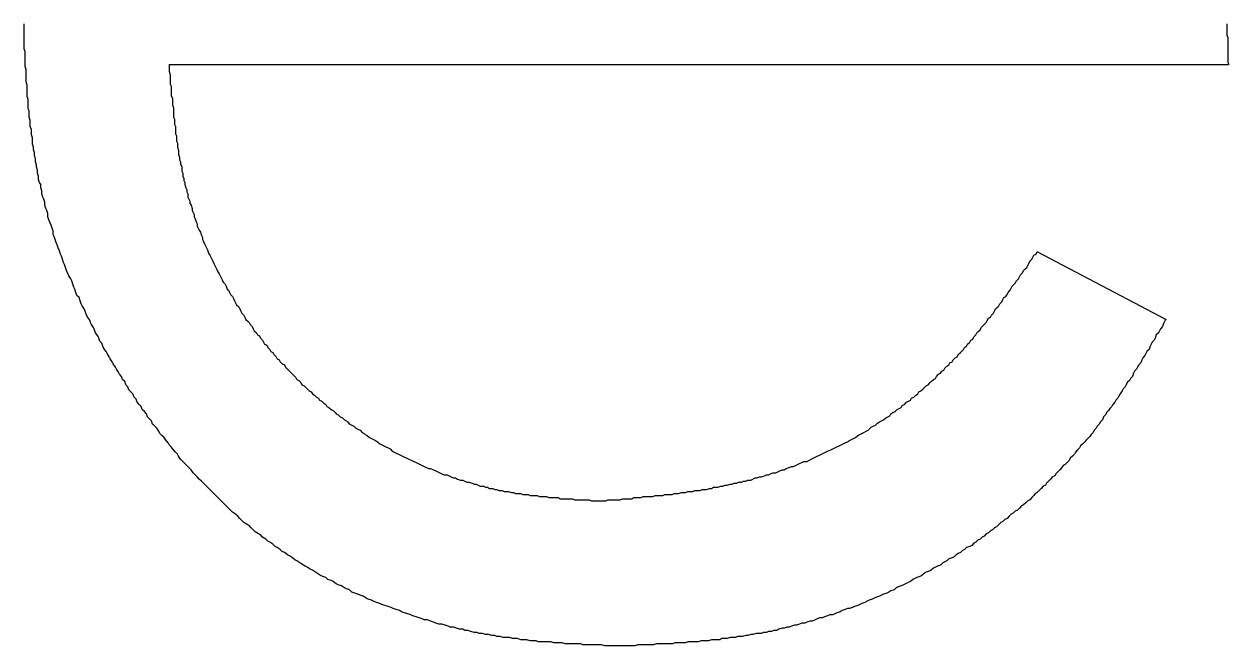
# Model space of a CAD drawing. Extents: x 50 to 797, y -88 to 551.
# Drawn here: x 160.023 to 161.185, y 537.193 to 537.793 of the extents above; entities that cross this region are included whole.
import ezdxf

# ---------------------------------------------------------------- set-up
doc = ezdxf.new("R2010")
doc.units = 0
doc.layers.get('0').update_dxf_attribs({"linetype": 'CONTINUOUS'})

msp = doc.modelspace()

# ---------------------------------------------------------------- linework, layer by layer
at = {"color": 7, "linetype": 'CONTINUOUS'}
for p, q in [((161.1845, 537.7536), (160.1629, 537.7536)), ((160.9999, 537.5733), (161.1244, 537.5079))]:
    msp.add_line(p, q, dxfattribs=at)
at = {"color": 7}
for points in [[(160.023, 537.781, 0), (160.023, 537.782, 0), (160.023, 537.784, 0), (160.023, 537.786, 0), (160.023, 537.788, 0), (160.023, 537.79, 0), (160.023, 537.792, 0), (160.023, 537.793, 0)], [(161.183, 537.793, 0), (161.183, 537.792, 0), (161.183, 537.79, 0), (161.183, 537.788, 0), (161.183, 537.786, 0), (161.183, 537.784, 0), (161.183, 537.782, 0), (161.184, 537.78, 0), (161.184, 537.778, 0), (161.184, 537.776, 0), (161.184, 537.774, 0), (161.184, 537.773, 0), (161.184, 537.771, 0), (161.184, 537.769, 0), (161.184, 537.767, 0), (161.184, 537.765, 0), (161.184, 537.763, 0), (161.184, 537.761, 0), (161.184, 537.759, 0), (161.184, 537.757, 0), (161.184, 537.756, 0), (161.185, 537.754, 0)], [(160.597, 537.193, 0), (160.594, 537.193, 0), (160.591, 537.193, 0), (160.588, 537.193, 0), (160.586, 537.193, 0), (160.583, 537.193, 0), (160.58, 537.194, 0), (160.577, 537.194, 0), (160.574, 537.194, 0), (160.571, 537.194, 0), (160.568, 537.194, 0), (160.565, 537.194, 0), (160.562, 537.194, 0), (160.56, 537.195, 0), (160.557, 537.195, 0), (160.554, 537.195, 0), (160.551, 537.195, 0), (160.548, 537.195, 0), (160.545, 537.195, 0), (160.542, 537.196, 0), (160.539, 537.196, 0), (160.537, 537.196, 0), (160.534, 537.196, 0), (160.531, 537.197, 0), (160.528, 537.197, 0), (160.525, 537.197, 0), (160.522, 537.197, 0), (160.519, 537.197, 0), (160.517, 537.198, 0), (160.514, 537.198, 0), (160.511, 537.198, 0), (160.508, 537.199, 0), (160.505, 537.199, 0), (160.502, 537.199, 0), (160.499, 537.2, 0), (160.497, 537.2, 0), (160.494, 537.2, 0), (160.491, 537.201, 0), (160.488, 537.201, 0), (160.485, 537.201, 0), (160.482, 537.202, 0), (160.479, 537.202, 0), (160.477, 537.203, 0), (160.474, 537.203, 0), (160.471, 537.204, 0), (160.468, 537.204, 0), (160.465, 537.205, 0), (160.462, 537.205, 0), (160.46, 537.206, 0), (160.457, 537.206, 0), (160.454, 537.207, 0), (160.451, 537.208, 0), (160.448, 537.208, 0), (160.446, 537.209, 0), (160.443, 537.209, 0), (160.44, 537.21, 0), (160.437, 537.211, 0), (160.434, 537.211, 0), (160.432, 537.212, 0), (160.429, 537.213, 0), (160.426, 537.214, 0), (160.423, 537.214, 0), (160.42, 537.215, 0), (160.418, 537.216, 0), (160.415, 537.217, 0), (160.412, 537.218, 0), (160.409, 537.218, 0), (160.407, 537.219, 0), (160.404, 537.22, 0), (160.401, 537.221, 0), (160.398, 537.222, 0), (160.396, 537.223, 0), (160.393, 537.224, 0), (160.39, 537.225, 0), (160.387, 537.226, 0), (160.385, 537.227, 0), (160.382, 537.228, 0), (160.379, 537.229, 0), (160.377, 537.23, 0), (160.374, 537.231, 0), (160.371, 537.232, 0), (160.368, 537.233, 0), (160.366, 537.234, 0), (160.363, 537.235, 0), (160.36, 537.236, 0), (160.358, 537.237, 0), (160.355, 537.238, 0), (160.353, 537.239, 0), (160.35, 537.241, 0), (160.347, 537.242, 0), (160.345, 537.243, 0), (160.342, 537.244, 0), (160.339, 537.245, 0), (160.337, 537.247, 0), (160.334, 537.248, 0), (160.332, 537.249, 0), (160.329, 537.251, 0), (160.326, 537.252, 0), (160.324, 537.253, 0), (160.321, 537.255, 0), (160.319, 537.256, 0), (160.316, 537.257, 0), (160.314, 537.259, 0), (160.311, 537.26, 0), (160.309, 537.261, 0), (160.306, 537.263, 0), (160.304, 537.264, 0), (160.301, 537.266, 0), (160.299, 537.267, 0), (160.296, 537.269, 0), (160.294, 537.27, 0), (160.291, 537.272, 0), (160.289, 537.273, 0), (160.286, 537.275, 0), (160.284, 537.276, 0), (160.282, 537.278, 0), (160.279, 537.28, 0), (160.277, 537.281, 0), (160.274, 537.283, 0), (160.272, 537.284, 0), (160.27, 537.286, 0), (160.267, 537.288, 0), (160.265, 537.289, 0), (160.263, 537.291, 0), (160.26, 537.293, 0), (160.258, 537.294, 0), (160.256, 537.296, 0), (160.253, 537.298, 0), (160.251, 537.3, 0), (160.249, 537.301, 0), (160.246, 537.303, 0), (160.244, 537.305, 0), (160.242, 537.307, 0), (160.24, 537.309, 0), (160.238, 537.31, 0), (160.235, 537.312, 0), (160.233, 537.314, 0), (160.231, 537.316, 0), (160.229, 537.318, 0), (160.227, 537.32, 0), (160.224, 537.322, 0), (160.222, 537.324, 0), (160.22, 537.326, 0), (160.218, 537.328, 0), (160.216, 537.33, 0), (160.214, 537.332, 0), (160.212, 537.334, 0), (160.21, 537.336, 0), (160.208, 537.338, 0), (160.206, 537.34, 0), (160.204, 537.342, 0), (160.202, 537.344, 0), (160.2, 537.346, 0), (160.198, 537.348, 0), (160.196, 537.35, 0), (160.194, 537.352, 0), (160.192, 537.354, 0), (160.19, 537.356, 0), (160.188, 537.358, 0), (160.186, 537.36, 0), (160.184, 537.363, 0), (160.182, 537.365, 0), (160.18, 537.367, 0), (160.178, 537.369, 0), (160.176, 537.371, 0), (160.174, 537.373, 0), (160.172, 537.376, 0), (160.171, 537.378, 0), (160.169, 537.38, 0), (160.167, 537.382, 0), (160.165, 537.385, 0), (160.163, 537.387, 0), (160.162, 537.389, 0), (160.16, 537.391, 0), (160.158, 537.394, 0), (160.156, 537.396, 0), (160.154, 537.398, 0), (160.153, 537.4, 0), (160.151, 537.403, 0), (160.149, 537.405, 0), (160.147, 537.407, 0), (160.146, 537.41, 0), (160.144, 537.412, 0), (160.142, 537.414, 0), (160.141, 537.417, 0), (160.139, 537.419, 0), (160.137, 537.421, 0), (160.136, 537.424, 0), (160.134, 537.426, 0), (160.132, 537.428, 0), (160.131, 537.431, 0), (160.129, 537.433, 0), (160.128, 537.436, 0), (160.126, 537.438, 0), (160.124, 537.44, 0), (160.123, 537.443, 0), (160.121, 537.445, 0), (160.12, 537.448, 0), (160.118, 537.45, 0), (160.117, 537.453, 0), (160.115, 537.455, 0), (160.114, 537.457, 0), (160.112, 537.46, 0), (160.111, 537.462, 0), (160.109, 537.465, 0), (160.108, 537.467, 0), (160.106, 537.47, 0), (160.105, 537.472, 0), (160.103, 537.475, 0), (160.102, 537.477, 0), (160.1, 537.48, 0), (160.099, 537.482, 0), (160.098, 537.485, 0), (160.096, 537.487, 0), (160.095, 537.49, 0), (160.094, 537.492, 0), (160.092, 537.495, 0), (160.091, 537.498, 0), (160.09, 537.5, 0), (160.088, 537.503, 0), (160.087, 537.505, 0), (160.086, 537.508, 0), (160.084, 537.51, 0), (160.083, 537.513, 0), (160.082, 537.516, 0), (160.081, 537.518, 0), (160.079, 537.521, 0), (160.078, 537.523, 0), (160.077, 537.526, 0), (160.076, 537.529, 0), (160.074, 537.531, 0), (160.073, 537.534, 0), (160.072, 537.537, 0), (160.071, 537.539, 0), (160.07, 537.542, 0), (160.069, 537.545, 0), (160.068, 537.547, 0), (160.066, 537.55, 0), (160.065, 537.553, 0), (160.064, 537.555, 0), (160.063, 537.558, 0), (160.062, 537.561, 0), (160.061, 537.563, 0), (160.06, 537.566, 0), (160.059, 537.569, 0), (160.058, 537.571, 0), (160.057, 537.574, 0), (160.056, 537.577, 0), (160.055, 537.58, 0), (160.054, 537.582, 0), (160.053, 537.585, 0), (160.052, 537.588, 0), (160.051, 537.59, 0), (160.051, 537.593, 0), (160.05, 537.596, 0), (160.049, 537.599, 0), (160.048, 537.601, 0), (160.047, 537.604, 0), (160.046, 537.607, 0), (160.046, 537.61, 0), (160.045, 537.613, 0), (160.044, 537.615, 0), (160.043, 537.618, 0), (160.043, 537.621, 0), (160.042, 537.624, 0), (160.041, 537.626, 0), (160.04, 537.629, 0), (160.04, 537.632, 0), (160.039, 537.635, 0), (160.039, 537.638, 0), (160.038, 537.64, 0), (160.037, 537.643, 0), (160.037, 537.646, 0), (160.036, 537.649, 0), (160.036, 537.652, 0), (160.035, 537.655, 0), (160.035, 537.657, 0), (160.034, 537.66, 0), (160.034, 537.663, 0), (160.033, 537.666, 0), (160.033, 537.669, 0), (160.032, 537.672, 0), (160.032, 537.674, 0), (160.031, 537.677, 0), (160.031, 537.68, 0), (160.031, 537.683, 0), (160.03, 537.686, 0), (160.03, 537.689, 0), (160.03, 537.691, 0), (160.029, 537.694, 0), (160.029, 537.697, 0), (160.029, 537.7, 0), (160.028, 537.703, 0), (160.028, 537.706, 0), (160.028, 537.709, 0), (160.027, 537.711, 0), (160.027, 537.714, 0), (160.027, 537.717, 0), (160.027, 537.72, 0), (160.026, 537.723, 0), (160.026, 537.726, 0), (160.026, 537.729, 0), (160.026, 537.732, 0), (160.026, 537.734, 0), (160.025, 537.737, 0), (160.025, 537.74, 0), (160.025, 537.743, 0), (160.025, 537.746, 0), (160.025, 537.749, 0), (160.024, 537.752, 0), (160.024, 537.755, 0), (160.024, 537.757, 0), (160.024, 537.76, 0), (160.024, 537.763, 0), (160.024, 537.766, 0), (160.023, 537.769, 0), (160.023, 537.772, 0), (160.023, 537.775, 0), (160.023, 537.778, 0), (160.023, 537.781, 0)], [(160.163, 537.754, 0), (160.163, 537.751, 0), (160.163, 537.749, 0), (160.163, 537.747, 0), (160.164, 537.744, 0), (160.164, 537.742, 0), (160.164, 537.74, 0), (160.164, 537.738, 0), (160.164, 537.735, 0), (160.165, 537.733, 0), (160.165, 537.731, 0), (160.165, 537.728, 0), (160.165, 537.726, 0), (160.165, 537.724, 0), (160.166, 537.721, 0), (160.166, 537.719, 0), (160.166, 537.717, 0), (160.166, 537.715, 0), (160.167, 537.712, 0), (160.167, 537.71, 0), (160.167, 537.708, 0), (160.167, 537.705, 0), (160.167, 537.703, 0), (160.168, 537.701, 0), (160.168, 537.699, 0), (160.168, 537.696, 0), (160.169, 537.694, 0), (160.169, 537.692, 0), (160.169, 537.689, 0), (160.169, 537.687, 0), (160.17, 537.685, 0), (160.17, 537.683, 0), (160.17, 537.68, 0), (160.171, 537.678, 0), (160.171, 537.676, 0), (160.171, 537.674, 0), (160.172, 537.671, 0), (160.172, 537.669, 0), (160.172, 537.667, 0), (160.173, 537.664, 0), (160.173, 537.662, 0), (160.174, 537.66, 0), (160.174, 537.658, 0), (160.175, 537.655, 0), (160.175, 537.653, 0), (160.175, 537.651, 0), (160.176, 537.649, 0), (160.176, 537.646, 0), (160.177, 537.644, 0), (160.177, 537.642, 0), (160.178, 537.64, 0), (160.178, 537.638, 0), (160.179, 537.635, 0), (160.18, 537.633, 0), (160.18, 537.631, 0), (160.181, 537.629, 0), (160.181, 537.626, 0), (160.182, 537.624, 0), (160.183, 537.622, 0), (160.183, 537.62, 0), (160.184, 537.618, 0), (160.185, 537.615, 0), (160.185, 537.613, 0), (160.186, 537.611, 0), (160.187, 537.609, 0), (160.187, 537.607, 0), (160.188, 537.605, 0), (160.189, 537.602, 0), (160.19, 537.6, 0), (160.19, 537.598, 0), (160.191, 537.596, 0), (160.192, 537.594, 0), (160.193, 537.592, 0), (160.194, 537.589, 0), (160.195, 537.587, 0), (160.195, 537.585, 0), (160.196, 537.583, 0), (160.197, 537.581, 0), (160.198, 537.579, 0), (160.199, 537.577, 0), (160.2, 537.575, 0), (160.201, 537.572, 0), (160.202, 537.57, 0), (160.203, 537.568, 0), (160.204, 537.566, 0), (160.205, 537.564, 0), (160.206, 537.562, 0), (160.207, 537.56, 0), (160.208, 537.558, 0), (160.209, 537.556, 0), (160.21, 537.554, 0), (160.211, 537.552, 0), (160.212, 537.55, 0), (160.213, 537.548, 0), (160.214, 537.546, 0), (160.215, 537.544, 0), (160.217, 537.542, 0), (160.218, 537.54, 0), (160.219, 537.537, 0), (160.22, 537.536, 0), (160.221, 537.534, 0), (160.222, 537.532, 0), (160.224, 537.53, 0), (160.225, 537.528, 0), (160.226, 537.526, 0), (160.227, 537.524, 0), (160.228, 537.522, 0), (160.23, 537.52, 0), (160.231, 537.518, 0), (160.232, 537.516, 0), (160.233, 537.514, 0), (160.235, 537.512, 0), (160.236, 537.51, 0), (160.237, 537.508, 0), (160.239, 537.506, 0), (160.24, 537.505, 0), (160.241, 537.503, 0), (160.243, 537.501, 0), (160.244, 537.499, 0), (160.245, 537.497, 0), (160.247, 537.495, 0), (160.248, 537.493, 0), (160.25, 537.492, 0), (160.251, 537.49, 0), (160.253, 537.488, 0), (160.254, 537.486, 0), (160.255, 537.484, 0), (160.257, 537.483, 0), (160.258, 537.481, 0), (160.26, 537.479, 0), (160.261, 537.477, 0), (160.263, 537.476, 0), (160.264, 537.474, 0), (160.266, 537.472, 0), (160.267, 537.47, 0), (160.269, 537.469, 0), (160.27, 537.467, 0), (160.272, 537.465, 0), (160.274, 537.464, 0), (160.275, 537.462, 0), (160.277, 537.46, 0), (160.278, 537.459, 0), (160.28, 537.457, 0), (160.282, 537.455, 0), (160.283, 537.454, 0), (160.285, 537.452, 0), (160.286, 537.45, 0), (160.288, 537.449, 0), (160.29, 537.447, 0), (160.291, 537.445, 0), (160.293, 537.444, 0), (160.295, 537.442, 0), (160.296, 537.441, 0), (160.298, 537.439, 0), (160.3, 537.438, 0), (160.301, 537.436, 0), (160.303, 537.435, 0), (160.305, 537.433, 0), (160.307, 537.432, 0), (160.308, 537.43, 0), (160.31, 537.429, 0), (160.312, 537.427, 0), (160.314, 537.426, 0), (160.315, 537.424, 0), (160.317, 537.423, 0), (160.319, 537.421, 0), (160.321, 537.42, 0), (160.323, 537.418, 0), (160.324, 537.417, 0), (160.326, 537.416, 0), (160.328, 537.414, 0), (160.33, 537.413, 0), (160.332, 537.411, 0), (160.334, 537.41, 0), (160.335, 537.409, 0), (160.337, 537.407, 0), (160.339, 537.406, 0), (160.341, 537.405, 0), (160.343, 537.403, 0), (160.345, 537.402, 0), (160.347, 537.401, 0), (160.349, 537.399, 0), (160.351, 537.398, 0), (160.352, 537.397, 0), (160.354, 537.396, 0), (160.356, 537.394, 0), (160.358, 537.393, 0), (160.36, 537.392, 0), (160.362, 537.391, 0), (160.364, 537.39, 0), (160.366, 537.388, 0), (160.368, 537.387, 0), (160.37, 537.386, 0), (160.372, 537.385, 0), (160.374, 537.384, 0), (160.376, 537.383, 0), (160.378, 537.381, 0), (160.38, 537.38, 0), (160.382, 537.379, 0), (160.384, 537.378, 0), (160.386, 537.377, 0), (160.388, 537.376, 0), (160.39, 537.375, 0), (160.392, 537.374, 0), (160.394, 537.373, 0), (160.397, 537.372, 0), (160.399, 537.371, 0), (160.401, 537.37, 0), (160.403, 537.369, 0), (160.405, 537.368, 0), (160.407, 537.367, 0), (160.409, 537.366, 0), (160.411, 537.365, 0), (160.413, 537.364, 0), (160.415, 537.364, 0), (160.418, 537.363, 0), (160.42, 537.362, 0), (160.422, 537.361, 0), (160.424, 537.36, 0), (160.426, 537.359, 0), (160.428, 537.358, 0), (160.431, 537.358, 0), (160.433, 537.357, 0), (160.435, 537.356, 0), (160.437, 537.355, 0), (160.439, 537.355, 0), (160.441, 537.354, 0), (160.444, 537.353, 0), (160.446, 537.353, 0), (160.448, 537.352, 0), (160.45, 537.351, 0), (160.452, 537.351, 0), (160.455, 537.35, 0), (160.457, 537.349, 0), (160.459, 537.349, 0), (160.461, 537.348, 0), (160.463, 537.347, 0), (160.466, 537.347, 0), (160.468, 537.346, 0), (160.47, 537.346, 0), (160.472, 537.345, 0), (160.475, 537.345, 0), (160.477, 537.344, 0), (160.479, 537.344, 0), (160.481, 537.343, 0), (160.484, 537.343, 0), (160.486, 537.342, 0), (160.488, 537.342, 0), (160.49, 537.342, 0), (160.493, 537.341, 0), (160.495, 537.341, 0), (160.497, 537.34, 0), (160.499, 537.34, 0), (160.502, 537.34, 0), (160.504, 537.339, 0), (160.506, 537.339, 0), (160.509, 537.339, 0), (160.511, 537.338, 0), (160.513, 537.338, 0), (160.515, 537.338, 0), (160.518, 537.338, 0), (160.52, 537.337, 0), (160.522, 537.337, 0), (160.524, 537.337, 0), (160.527, 537.337, 0), (160.529, 537.336, 0), (160.531, 537.336, 0), (160.534, 537.336, 0), (160.536, 537.336, 0), (160.538, 537.336, 0), (160.54, 537.335, 0), (160.543, 537.335, 0), (160.545, 537.335, 0), (160.547, 537.335, 0), (160.55, 537.335, 0), (160.552, 537.335, 0), (160.554, 537.334, 0), (160.557, 537.334, 0), (160.559, 537.334, 0), (160.561, 537.334, 0), (160.563, 537.334, 0), (160.566, 537.334, 0), (160.568, 537.334, 0), (160.57, 537.333, 0), (160.573, 537.333, 0), (160.575, 537.333, 0), (160.577, 537.333, 0), (160.58, 537.333, 0)], [(160.58, 537.333, 0), (160.582, 537.333, 0), (160.584, 537.333, 0), (160.586, 537.334, 0), (160.589, 537.334, 0), (160.591, 537.334, 0), (160.593, 537.334, 0), (160.595, 537.334, 0), (160.598, 537.334, 0), (160.6, 537.335, 0), (160.602, 537.335, 0), (160.605, 537.335, 0), (160.607, 537.335, 0), (160.609, 537.335, 0), (160.611, 537.336, 0), (160.614, 537.336, 0), (160.616, 537.336, 0), (160.618, 537.336, 0), (160.62, 537.337, 0), (160.623, 537.337, 0), (160.625, 537.337, 0), (160.627, 537.337, 0), (160.629, 537.337, 0), (160.632, 537.338, 0), (160.634, 537.338, 0), (160.636, 537.338, 0), (160.639, 537.338, 0), (160.641, 537.339, 0), (160.643, 537.339, 0), (160.645, 537.339, 0), (160.648, 537.339, 0), (160.65, 537.34, 0), (160.652, 537.34, 0), (160.654, 537.34, 0), (160.657, 537.341, 0), (160.659, 537.341, 0), (160.661, 537.341, 0), (160.663, 537.342, 0), (160.666, 537.342, 0), (160.668, 537.342, 0), (160.67, 537.343, 0), (160.672, 537.343, 0), (160.675, 537.343, 0), (160.677, 537.344, 0), (160.679, 537.344, 0), (160.681, 537.344, 0), (160.684, 537.345, 0), (160.686, 537.345, 0), (160.688, 537.346, 0), (160.69, 537.346, 0), (160.692, 537.346, 0), (160.695, 537.347, 0), (160.697, 537.347, 0), (160.699, 537.348, 0), (160.701, 537.348, 0), (160.704, 537.349, 0), (160.706, 537.349, 0), (160.708, 537.35, 0), (160.71, 537.35, 0), (160.712, 537.351, 0), (160.715, 537.351, 0), (160.717, 537.352, 0), (160.719, 537.352, 0), (160.721, 537.353, 0), (160.724, 537.353, 0), (160.726, 537.354, 0), (160.728, 537.355, 0), (160.73, 537.355, 0), (160.732, 537.356, 0), (160.734, 537.356, 0), (160.737, 537.357, 0), (160.739, 537.358, 0), (160.741, 537.358, 0), (160.743, 537.359, 0), (160.745, 537.36, 0), (160.748, 537.36, 0), (160.75, 537.361, 0), (160.752, 537.362, 0), (160.754, 537.363, 0), (160.756, 537.363, 0), (160.758, 537.364, 0), (160.761, 537.365, 0), (160.763, 537.366, 0), (160.765, 537.366, 0), (160.767, 537.367, 0), (160.769, 537.368, 0), (160.771, 537.369, 0), (160.773, 537.37, 0), (160.775, 537.371, 0), (160.778, 537.371, 0), (160.78, 537.372, 0), (160.782, 537.373, 0), (160.784, 537.374, 0), (160.786, 537.375, 0), (160.788, 537.376, 0), (160.79, 537.377, 0), (160.792, 537.378, 0), (160.794, 537.379, 0), (160.796, 537.38, 0), (160.798, 537.381, 0), (160.801, 537.382, 0), (160.803, 537.383, 0), (160.805, 537.384, 0), (160.807, 537.385, 0), (160.809, 537.386, 0), (160.811, 537.387, 0), (160.813, 537.388, 0), (160.815, 537.389, 0), (160.817, 537.39, 0), (160.819, 537.391, 0), (160.821, 537.392, 0), (160.823, 537.393, 0), (160.825, 537.394, 0), (160.827, 537.396, 0), (160.829, 537.397, 0), (160.831, 537.398, 0), (160.833, 537.399, 0), (160.835, 537.4, 0), (160.837, 537.401, 0), (160.839, 537.403, 0), (160.84, 537.404, 0), (160.842, 537.405, 0), (160.844, 537.406, 0), (160.846, 537.408, 0), (160.848, 537.409, 0), (160.85, 537.41, 0), (160.852, 537.411, 0), (160.854, 537.413, 0), (160.856, 537.414, 0), (160.858, 537.415, 0), (160.859, 537.417, 0), (160.861, 537.418, 0), (160.863, 537.419, 0), (160.865, 537.421, 0), (160.867, 537.422, 0), (160.869, 537.423, 0), (160.87, 537.425, 0), (160.872, 537.426, 0), (160.874, 537.428, 0), (160.876, 537.429, 0), (160.878, 537.43, 0), (160.879, 537.432, 0), (160.881, 537.433, 0), (160.883, 537.435, 0), (160.885, 537.436, 0), (160.886, 537.438, 0), (160.888, 537.439, 0), (160.89, 537.441, 0), (160.891, 537.442, 0), (160.893, 537.444, 0), (160.895, 537.445, 0), (160.897, 537.447, 0), (160.898, 537.448, 0), (160.9, 537.45, 0), (160.902, 537.451, 0), (160.903, 537.453, 0), (160.905, 537.455, 0), (160.907, 537.456, 0), (160.908, 537.458, 0), (160.91, 537.459, 0), (160.911, 537.461, 0), (160.913, 537.463, 0), (160.915, 537.464, 0), (160.916, 537.466, 0), (160.918, 537.467, 0), (160.919, 537.469, 0), (160.921, 537.471, 0), (160.923, 537.472, 0), (160.924, 537.474, 0), (160.926, 537.476, 0), (160.927, 537.477, 0), (160.929, 537.479, 0), (160.93, 537.481, 0), (160.932, 537.482, 0), (160.933, 537.484, 0), (160.935, 537.486, 0), (160.936, 537.488, 0), (160.938, 537.489, 0), (160.939, 537.491, 0), (160.941, 537.493, 0), (160.942, 537.495, 0), (160.943, 537.496, 0), (160.945, 537.498, 0), (160.946, 537.5, 0), (160.948, 537.502, 0), (160.949, 537.503, 0), (160.951, 537.505, 0), (160.952, 537.507, 0), (160.953, 537.509, 0), (160.955, 537.51, 0), (160.956, 537.512, 0), (160.958, 537.514, 0), (160.959, 537.516, 0), (160.96, 537.518, 0), (160.962, 537.52, 0), (160.963, 537.521, 0), (160.964, 537.523, 0), (160.966, 537.525, 0), (160.967, 537.527, 0), (160.968, 537.529, 0), (160.97, 537.53, 0), (160.971, 537.532, 0), (160.972, 537.534, 0), (160.974, 537.536, 0), (160.975, 537.538, 0), (160.976, 537.54, 0), (160.978, 537.542, 0), (160.979, 537.543, 0), (160.98, 537.545, 0), (160.982, 537.547, 0), (160.983, 537.549, 0), (160.984, 537.551, 0), (160.986, 537.553, 0), (160.987, 537.555, 0), (160.988, 537.556, 0), (160.99, 537.558, 0), (160.991, 537.56, 0), (160.992, 537.562, 0), (160.993, 537.564, 0), (160.995, 537.566, 0), (160.996, 537.568, 0), (160.997, 537.57, 0), (160.999, 537.571, 0), (161, 537.573, 0)], [(161.124, 537.508, 0), (161.123, 537.506, 0), (161.122, 537.504, 0), (161.121, 537.501, 0), (161.119, 537.499, 0), (161.118, 537.497, 0), (161.117, 537.495, 0), (161.115, 537.493, 0), (161.114, 537.49, 0), (161.113, 537.488, 0), (161.111, 537.486, 0), (161.11, 537.484, 0), (161.109, 537.482, 0), (161.108, 537.479, 0), (161.106, 537.477, 0), (161.105, 537.475, 0), (161.104, 537.473, 0), (161.102, 537.471, 0), (161.101, 537.469, 0), (161.1, 537.466, 0), (161.098, 537.464, 0), (161.097, 537.462, 0), (161.096, 537.46, 0), (161.094, 537.458, 0), (161.093, 537.456, 0), (161.092, 537.453, 0), (161.09, 537.451, 0), (161.089, 537.449, 0), (161.087, 537.447, 0), (161.086, 537.445, 0), (161.085, 537.443, 0), (161.083, 537.441, 0), (161.082, 537.439, 0), (161.08, 537.436, 0), (161.079, 537.434, 0), (161.078, 537.432, 0), (161.076, 537.43, 0), (161.075, 537.428, 0), (161.073, 537.426, 0), (161.072, 537.424, 0), (161.07, 537.422, 0), (161.069, 537.42, 0), (161.067, 537.418, 0), (161.066, 537.416, 0), (161.064, 537.414, 0), (161.063, 537.411, 0), (161.061, 537.409, 0), (161.06, 537.407, 0), (161.058, 537.405, 0), (161.057, 537.403, 0), (161.055, 537.401, 0), (161.054, 537.399, 0), (161.052, 537.397, 0), (161.051, 537.395, 0), (161.049, 537.393, 0), (161.047, 537.391, 0), (161.046, 537.39, 0), (161.044, 537.388, 0), (161.042, 537.386, 0), (161.041, 537.384, 0), (161.039, 537.382, 0), (161.037, 537.38, 0), (161.036, 537.378, 0), (161.034, 537.376, 0), (161.032, 537.374, 0), (161.031, 537.372, 0), (161.029, 537.37, 0), (161.027, 537.368, 0), (161.025, 537.367, 0), (161.024, 537.365, 0), (161.022, 537.363, 0), (161.02, 537.361, 0), (161.018, 537.359, 0), (161.017, 537.357, 0), (161.015, 537.356, 0), (161.013, 537.354, 0), (161.011, 537.352, 0), (161.009, 537.35, 0), (161.008, 537.348, 0), (161.006, 537.347, 0), (161.004, 537.345, 0), (161.002, 537.343, 0), (161, 537.341, 0), (160.998, 537.34, 0), (160.997, 537.338, 0), (160.995, 537.336, 0), (160.993, 537.334, 0), (160.991, 537.333, 0), (160.989, 537.331, 0), (160.987, 537.329, 0), (160.985, 537.328, 0), (160.983, 537.326, 0), (160.981, 537.324, 0), (160.979, 537.323, 0), (160.977, 537.321, 0), (160.975, 537.32, 0), (160.973, 537.318, 0), (160.971, 537.316, 0), (160.969, 537.315, 0), (160.967, 537.313, 0), (160.965, 537.312, 0), (160.963, 537.31, 0), (160.961, 537.308, 0), (160.959, 537.307, 0), (160.957, 537.305, 0), (160.955, 537.304, 0), (160.953, 537.302, 0), (160.951, 537.301, 0), (160.949, 537.299, 0), (160.947, 537.298, 0), (160.945, 537.296, 0), (160.943, 537.295, 0), (160.941, 537.293, 0), (160.939, 537.292, 0), (160.937, 537.29, 0), (160.935, 537.289, 0), (160.932, 537.288, 0), (160.93, 537.286, 0), (160.928, 537.285, 0), (160.926, 537.283, 0), (160.924, 537.282, 0), (160.922, 537.281, 0), (160.92, 537.279, 0), (160.918, 537.278, 0), (160.915, 537.277, 0), (160.913, 537.275, 0), (160.911, 537.274, 0), (160.909, 537.273, 0), (160.907, 537.271, 0), (160.904, 537.27, 0), (160.902, 537.269, 0), (160.9, 537.268, 0), (160.898, 537.266, 0), (160.896, 537.265, 0), (160.893, 537.264, 0), (160.891, 537.263, 0), (160.889, 537.261, 0), (160.887, 537.26, 0), (160.884, 537.259, 0), (160.882, 537.258, 0), (160.88, 537.257, 0), (160.878, 537.255, 0), (160.875, 537.254, 0), (160.873, 537.253, 0), (160.871, 537.252, 0), (160.869, 537.251, 0), (160.866, 537.25, 0), (160.864, 537.249, 0), (160.862, 537.247, 0), (160.859, 537.246, 0), (160.857, 537.245, 0), (160.855, 537.244, 0), (160.852, 537.243, 0), (160.85, 537.242, 0), (160.848, 537.241, 0), (160.845, 537.24, 0), (160.843, 537.239, 0), (160.841, 537.238, 0), (160.838, 537.237, 0), (160.836, 537.236, 0), (160.834, 537.235, 0), (160.831, 537.234, 0), (160.829, 537.233, 0), (160.827, 537.232, 0), (160.824, 537.231, 0), (160.822, 537.23, 0), (160.819, 537.229, 0), (160.817, 537.229, 0), (160.815, 537.228, 0), (160.812, 537.227, 0), (160.81, 537.226, 0), (160.807, 537.225, 0), (160.805, 537.224, 0), (160.803, 537.223, 0), (160.8, 537.223, 0), (160.798, 537.222, 0), (160.795, 537.221, 0), (160.793, 537.22, 0), (160.79, 537.22, 0), (160.788, 537.219, 0), (160.786, 537.218, 0), (160.783, 537.217, 0), (160.781, 537.217, 0), (160.778, 537.216, 0), (160.776, 537.215, 0), (160.773, 537.215, 0), (160.771, 537.214, 0), (160.768, 537.213, 0), (160.766, 537.213, 0), (160.763, 537.212, 0), (160.761, 537.211, 0), (160.759, 537.211, 0), (160.756, 537.21, 0), (160.754, 537.21, 0), (160.751, 537.209, 0), (160.749, 537.208, 0), (160.746, 537.208, 0), (160.744, 537.207, 0), (160.741, 537.207, 0), (160.739, 537.206, 0), (160.736, 537.206, 0), (160.734, 537.205, 0), (160.731, 537.205, 0), (160.729, 537.205, 0), (160.726, 537.204, 0), (160.724, 537.204, 0), (160.721, 537.203, 0), (160.719, 537.203, 0), (160.716, 537.202, 0), (160.714, 537.202, 0), (160.711, 537.202, 0), (160.709, 537.201, 0), (160.706, 537.201, 0), (160.704, 537.201, 0), (160.701, 537.2, 0), (160.699, 537.2, 0), (160.696, 537.2, 0), (160.694, 537.199, 0), (160.691, 537.199, 0), (160.689, 537.199, 0), (160.686, 537.199, 0), (160.683, 537.198, 0), (160.681, 537.198, 0), (160.678, 537.198, 0), (160.676, 537.198, 0), (160.673, 537.197, 0), (160.671, 537.197, 0), (160.668, 537.197, 0), (160.666, 537.197, 0), (160.663, 537.197, 0), (160.661, 537.196, 0), (160.658, 537.196, 0), (160.656, 537.196, 0), (160.653, 537.196, 0), (160.651, 537.196, 0), (160.648, 537.195, 0), (160.645, 537.195, 0), (160.643, 537.195, 0), (160.64, 537.195, 0), (160.638, 537.195, 0), (160.635, 537.195, 0), (160.633, 537.195, 0), (160.63, 537.194, 0), (160.628, 537.194, 0), (160.625, 537.194, 0), (160.623, 537.194, 0), (160.62, 537.194, 0), (160.617, 537.194, 0), (160.615, 537.194, 0), (160.612, 537.193, 0), (160.61, 537.193, 0), (160.607, 537.193, 0), (160.605, 537.193, 0), (160.602, 537.193, 0), (160.6, 537.193, 0), (160.597, 537.193, 0)]]:
    msp.add_polyline3d(points, dxfattribs=at)

doc.saveas('drawing.dxf')
